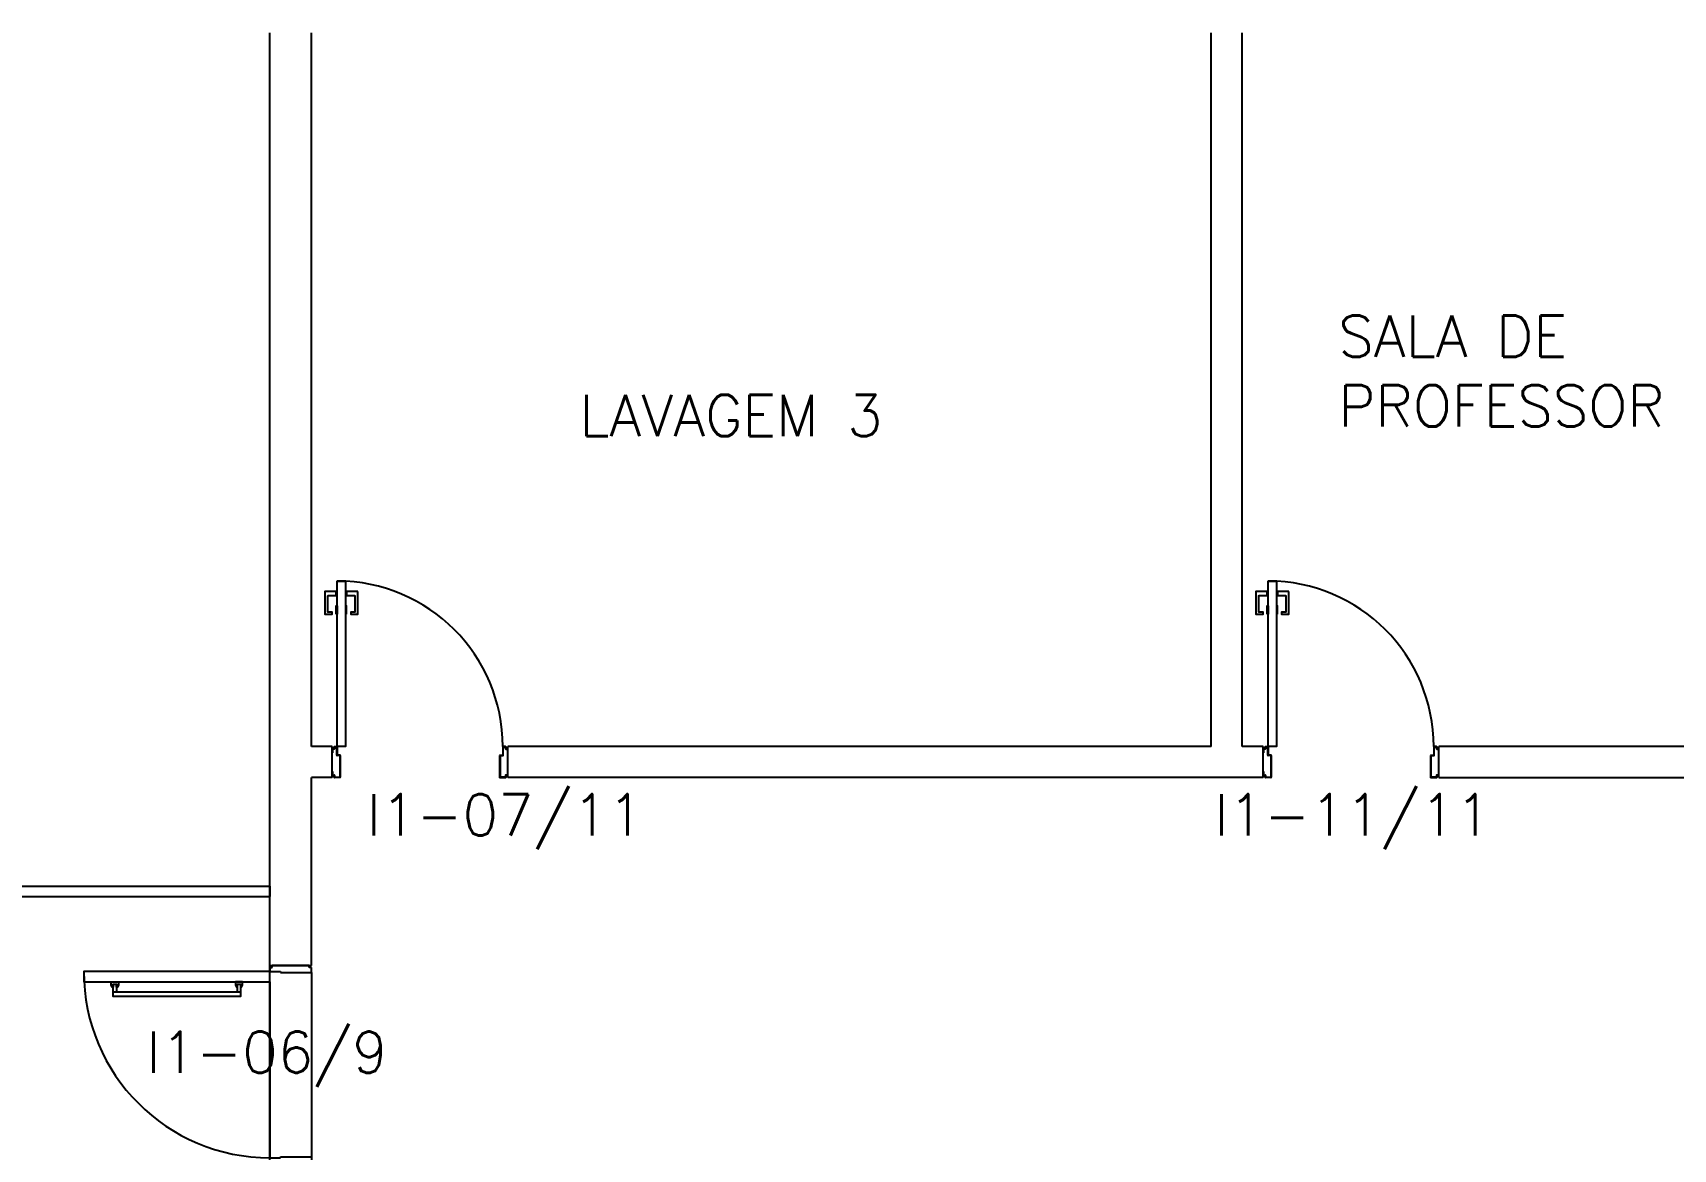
# Model space of a CAD drawing. Header units: millimetres. Extents: x 2801 to 3319, y 1187 to 1422.
# Drawn here: x 2935.18 to 2943.11, y 1352 to 1357.4 of the extents above; entities that cross this region are included whole.
import ezdxf

# ---------------------------------------------------------------- set-up
doc = ezdxf.new("R2010")
doc.units = ezdxf.units.MM
doc.linetypes.add('DASHDOT2', pattern=[0.5, 0.25, -0.125, 0, -0.125])
doc.linetypes.add('HIDDEN', pattern=[0.375, 0.25, -0.125])
for name, color, linetype in [('AR-ALV', 2, 'Continuous'), ('AR-DASH', 1, 'DASHDOT2'), ('AR-ESCADA', 2, 'Continuous'), ('AR-ESTC', 3, 'Continuous'), ('AR-PF-maçaneta', 1, 'Continuous'), ('AR-PF-mov', 1, 'Continuous'), ('AR-PF-pm1', 2, 'Continuous'), ('AR-PF-soleira', 1, 'Continuous'), ('AR-PISO', 1, 'Continuous'), ('AR-PORTA', 1, 'Continuous'), ('ENDEREÇO', 2, 'Continuous'), ('ES-GUARDACORPO', 1, 'Continuous'), ('ES-PILAR', 2, 'Continuous'), ('maçaneta', 1, 'Continuous'), ('mov', 1, 'Continuous'), ('PM-PERFIL U-C', 2, 'Continuous'), ('pm1', 2, 'Continuous'), ('PROJ2', 1, 'HIDDEN'), ('TEXTO', 2, 'Continuous')]:
    doc.layers.add(name, color=color, linetype=linetype)
doc.styles.add('UNB-100', font='simplex.shx', dxfattribs={"height": 0.2})
doc.styles.add('UNB1-100', font='simplex.shx', dxfattribs={"height": 0.2})

# ---------------------------------------------------------------- blocks, each defined once
blk = doc.blocks.new('ES-2P-2PAV-E')
blk.add_line((-2.75, -0.95), (-2.95, -0.95))
at = {"layer": 'AR-DASH'}
for p, q in [((-5.5781, -2.4448), (-6.5692, -1.8651)), ((-5.4619, -2.5705), (-5.5781, -2.3932)), ((-5.5781, -2.3932), (-5.5781, -2.4448)), ((-4.6489, -2.9059), (-5.4795, -2.491)), ((-5.4795, -2.491), (-5.4619, -2.5705))]:
    blk.add_line(p, q, dxfattribs=at)
at = {"layer": 'AR-ESTC'}
for points in [[(-4.55, -1.325), (-4.55, -1.295), (-4.55, -0.75), (-4.75, -0.75), (-4.75, -1.295), (-4.75, -1.325), (-4.75, -3.875), (-4.55, -3.875)], [(-2.75, -0.95), (-2.95, -0.95), (-2.95, -1.55), (-2.75, -1.55)]]:
    blk.add_lwpolyline(points, close=True, dxfattribs=at)
at = {"layer": 'AR-PISO'}
blk.add_line((0, -0.75), (0, 0.75), dxfattribs=at)
at = {"layer": 'AR-PISO', "color": 2}
for p, q in [((-4.8, -0.875), (-6.3, -0.875)), ((-4.8, -1.175), (-6.3, -1.175)), ((-4.8, -1.475), (-6.3, -1.475)), ((-4.8, -1.775), (-6.3, -1.775)), ((-4.8, -2.075), (-6.2103, -2.075)), ((-4.8, -2.375), (-5.6974, -2.375)), ((-4.8, -2.675), (-5.1112, -2.675))]:
    blk.add_line(p, q, dxfattribs=at)
at = {"layer": 'ES-GUARDACORPO', "color": 2}
for p, q in [((-6.35, 0.8), (0, 0.8)), ((-6.35, 0.8), (-6.35, -1.9933)), ((-6.3, 0.75), (0, 0.75)), ((-6.3, 0.75), (-6.3, -2.0225)), ((-4.8, -0.875), (-4.8, -0.75)), ((-4.75, -0.75), (0, -0.75)), ((-4.8, -2.8305), (-4.8, -0.875)), ((-4.55, -0.95), (0, -0.95))]:
    blk.add_line(p, q, dxfattribs=at)
at = {"layer": 'ES-GUARDACORPO'}
for p, q in [((0, 0.8), (0, 0.8)), ((0, 0.8), (0, 0.75)), ((-4.75, -0.75), (-4.55, -0.75)), ((0, -0.95), (0, -0.75)), ((-4.5, -3.875), (-4.5, -0.95))]:
    blk.add_line(p, q, dxfattribs=at)
at = {"layer": 'ES-GUARDACORPO', "color": 2}
blk.add_arc((-4.775, -0.75), 0.025, 0, 180, dxfattribs=at)
at = {"layer": 'ES-PILAR'}
for p, q in [((-2.75, -0.95), (-2.75, -1.55)), ((-2.75, -1.55), (-2.95, -1.55))]:
    blk.add_line(p, q, dxfattribs=at)
at = {"layer": 'PROJ2'}
for p, q in [((-3, -0.95), (-3, -5.525)), ((-2.95, -0.95), (-2.95, -5.575)), ((-4.5, -1.175), (-3, -1.175)), ((-4.5, -1.475), (-3, -1.475)), ((-4.5, -1.775), (-3, -1.775)), ((-6.35, -1.9933), (-6.35, -5.575)), ((-6.3, -2.0225), (-6.3, -5.525)), ((-4.5, -2.075), (-3, -2.075)), ((-5.6974, -2.375), (-6.3, -2.375)), ((-4.5, -2.375), (-3, -2.375)), ((-5.1112, -2.675), (-6.3, -2.675)), ((-4.5, -2.675), (-3, -2.675)), ((-4.8, -3.875), (-4.8, -2.8305)), ((-4.8, -2.975), (-6.3, -2.975)), ((-4.5, -2.975), (-3, -2.975)), ((-4.8, -3.275), (-6.3, -3.275)), ((-4.5, -3.275), (-3, -3.275)), ((-4.8, -3.575), (-6.3, -3.575)), ((-4.5, -3.575), (-3, -3.575)), ((-4.8, -3.875), (-6.3, -3.875)), ((-4.8, -3.875), (-4.8, -4)), ((-4.75, -3.875), (-4.75, -4)), ((-4.55, -3.875), (-4.55, -4)), ((-4.5, -3.875), (-3, -3.875)), ((-4.5, -3.875), (-4.5, -4)), ((-6.3, -5.525), (-3, -5.525)), ((-6.35, -5.575), (-2.95, -5.575))]:
    blk.add_line(p, q, dxfattribs=at)
for centre in [(-4.775, -4), (-4.525, -4)]:
    blk.add_arc(centre, 0.025, 180, 0, dxfattribs=at)
blk = doc.blocks.new('pcf-alv-01p-dir')
at = {"layer": 'AR-PF-maçaneta'}
blk.add_line((0.83, 0.3425), (0.83, 0.9575), dxfattribs=at)
for points in [[(0.83, 0.3575), (0.87, 0.3575), (0.87, 0.3425), (0.81, 0.3425), (0.81, 0.9575), (0.87, 0.9575), (0.87, 0.9425), (0.83, 0.9425)], [(0.87, 0.9575), (0.855, 0.9575), (0.855, 0.9625), (0.865, 0.9675), (0.88, 0.9675), (0.88, 0.9325), (0.865, 0.9325), (0.855, 0.9375), (0.855, 0.9425), (0.87, 0.9425)], [(0.87, 0.3425), (0.855, 0.3425), (0.855, 0.3375), (0.865, 0.3325), (0.88, 0.3325), (0.88, 0.3675), (0.865, 0.3675), (0.855, 0.3625), (0.855, 0.3575), (0.87, 0.3575)]]:
    blk.add_lwpolyline(points, dxfattribs=at)
at = {"layer": 'AR-PF-mov'}
blk.add_arc((0.93, 0.2), 0.9, 90, 180, dxfattribs=at)
at = {"layer": 'AR-PF-pm1'}
for p, q in [((0, 0.01), (0, 0.19)), ((0.01, 0.19), (0, 0.19)), ((0.01, 0.2), (0.03, 0.2)), ((0.01, 0.2), (0.01, 0.19)), ((0.03, 0.2), (0.03, 0.15)), ((0.95, 0.2), (0.93, 0.2)), ((0.93, 0.2), (0.93, 0.15)), ((0.95, 0.2), (0.95, 0.19)), ((0.95, 0.19), (0.96, 0.19)), ((0.96, 0.01), (0.96, 0.19)), ((0.03, 0.15), (0.035, 0.15)), ((0.035, 0.15), (0.035, 0)), ((0.93, 0.15), (0.925, 0.15)), ((0.925, 0.15), (0.925, 0)), ((0.01, 0.01), (0, 0.01)), ((0.01, 0), (0.01, 0.01)), ((0.035, 0), (0.01, 0)), ((0.925, 0), (0.95, 0)), ((0.95, 0), (0.95, 0.01)), ((0.95, 0.01), (0.96, 0.01))]:
    blk.add_line(p, q, dxfattribs=at)
blk.add_lwpolyline([(0.88, 1.1), (0.88, 0.2), (0.93, 0.2), (0.93, 1.1)], close=True, dxfattribs=at)
at = {"layer": 'AR-PF-soleira'}
for p, q in [((0.88, 0.2), (0.03, 0.2)), ((0.925, 0), (0.035, 0))]:
    blk.add_line(p, q, dxfattribs=at)
blk = doc.blocks.new('PM3')
at = {"layer": 'maçaneta'}
for points in [[(0.02, 0.825), (-0.035, 0.825), (-0.035, 0.715), (0, 0.715), (0, 0.725), (-0.02, 0.725), (-0.02, 0.8035, -0.414214), (-0.0185, 0.805), (0.02, 0.805)], [(0.125, 0.825), (0.07, 0.825), (0.07, 0.805), (0.1085, 0.805, -0.414214), (0.11, 0.8035), (0.11, 0.725), (0.09, 0.725), (0.09, 0.715), (0.125, 0.715)]]:
    blk.add_lwpolyline(points, format="xyb", close=True, dxfattribs=at)
for points in [[(0.02, 0.715), (0.02, 0.755), (0.025, 0.755), (0.025, 0.715)], [(0.07, 0.715), (0.07, 0.755), (0.065, 0.755), (0.065, 0.715)]]:
    blk.add_lwpolyline(points, close=True, dxfattribs=at)
at = {"layer": 'mov'}
blk.add_arc((0.025, 0.075), 0.8, 0, 90, dxfattribs=at)
at = {"layer": 'PM-PERFIL U-C'}
for p, q in [((0, 0.045), (0, 0.0635)), ((0.002, 0.045), (0, 0.045)), ((0.0015, 0.065), (0.01, 0.065)), ((0.002, 0.063), (0.002, 0.045)), ((0.0105, 0.063), (0.002, 0.063)), ((0.01, 0.065), (0.01, 0.0735)), ((0.0115, 0.075), (0.0235, 0.075)), ((0.012, 0.073), (0.012, 0.0645)), ((0.023, 0.073), (0.012, 0.073)), ((0.023, 0.0335), (0.023, 0.073)), ((0.038, 0.032), (0.0245, 0.032)), ((0.025, 0.0735), (0.025, 0.034)), ((0.0385, 0.034), (0.025, 0.034)), ((0.038, 0.032), (0.038, -0.073)), ((0.04, 0.0325), (0.04, -0.0735)), ((0.81, 0.0325), (0.81, -0.0735)), ((0.8115, 0.034), (0.825, 0.034)), ((0.812, 0.032), (0.8255, 0.032)), ((0.812, 0.032), (0.812, -0.073)), ((0.825, 0.0735), (0.825, 0.034)), ((0.8385, 0.075), (0.8265, 0.075)), ((0.827, 0.073), (0.838, 0.073)), ((0.827, 0.0335), (0.827, 0.073)), ((0.838, 0.073), (0.838, 0.0645)), ((0.8395, 0.063), (0.848, 0.063)), ((0.84, 0.065), (0.84, 0.0735)), ((0.8485, 0.065), (0.84, 0.065)), ((0.848, 0.063), (0.848, 0.045)), ((0.848, 0.045), (0.85, 0.045)), ((0.85, 0.045), (0.85, 0.0635)), ((0, -0.045), (0.002, -0.045)), ((0, -0.0635), (0, -0.045)), ((0.01, -0.065), (0.0015, -0.065)), ((0.002, -0.045), (0.002, -0.063)), ((0.002, -0.063), (0.0105, -0.063)), ((0.01, -0.0735), (0.01, -0.065)), ((0.0385, -0.075), (0.0115, -0.075)), ((0.012, -0.0645), (0.012, -0.073)), ((0.012, -0.073), (0.038, -0.073)), ((0.8115, -0.075), (0.8385, -0.075)), ((0.838, -0.073), (0.812, -0.073)), ((0.838, -0.0645), (0.838, -0.073)), ((0.848, -0.063), (0.8395, -0.063)), ((0.84, -0.0735), (0.84, -0.065)), ((0.84, -0.065), (0.8485, -0.065)), ((0.85, -0.045), (0.848, -0.045)), ((0.848, -0.045), (0.848, -0.063)), ((0.85, -0.0635), (0.85, -0.045))]:
    blk.add_line(p, q, dxfattribs=at)
for centre, start, end in [((0.0015, 0.0635), 90, 180), ((0.0115, 0.0735), 90, 180), ((0.0105, 0.0645), 270, 0), ((0.0245, 0.0335), 180, 270), ((0.0235, 0.0735), 360, 90), ((0.0385, 0.0325), 0, 90), ((0.8115, 0.0325), 90, 180), ((0.8265, 0.0735), 90, 180), ((0.8255, 0.0335), 270, 0), ((0.8395, 0.0645), 180, 270), ((0.8385, 0.0735), 0, 90), ((0.8485, 0.0635), 0, 90), ((0.0015, -0.0635), 180, 270), ((0.0115, -0.0735), 180, 270), ((0.0105, -0.0645), 0, 90), ((0.0385, -0.0735), 269.93864, 0), ((0.8115, -0.0735), 180, 270.06136), ((0.8395, -0.0645), 90, 180), ((0.8385, -0.0735), 270, 0), ((0.8485, -0.0635), 270, 0)]:
    blk.add_arc(centre, 0.0015, start, end, dxfattribs=at)
at = {"layer": 'pm1'}
blk.add_lwpolyline([(0.065, 0.875), (0.065, 0.075), (0.025, 0.075), (0.025, 0.875)], close=True, dxfattribs=at)

msp = doc.modelspace()

# ---------------------------------------------------------------- linework, layer by layer
at = {"layer": 'AR-ALV'}
for p, q in [((2936.3249, 1352.8923), (2936.3249, 1357.3998)), ((2936.5249, 1353.9498), (2936.5249, 1357.3998)), ((2940.8749, 1353.9498), (2940.8749, 1357.3998)), ((2941.0249, 1353.9498), (2941.0249, 1357.3998)), ((2940.8749, 1353.9498), (2940.8749, 1356.1998)), ((2936.6249, 1353.9498), (2936.5249, 1353.9498)), ((2936.6249, 1353.7998), (2936.6249, 1353.9498)), ((2937.4749, 1353.7998), (2937.4749, 1353.9498)), ((2940.8749, 1353.9498), (2937.4749, 1353.9498)), ((2941.1249, 1353.9498), (2941.0249, 1353.9498)), ((2941.1249, 1353.7998), (2941.1249, 1353.9498)), ((2941.9749, 1353.7998), (2941.9749, 1353.9498)), ((2943.8749, 1353.9498), (2941.9749, 1353.9498)), ((2936.5249, 1352.8923), (2936.5249, 1353.7998)), ((2936.6249, 1353.7998), (2936.5249, 1353.7998)), ((2941.1249, 1353.7998), (2937.4749, 1353.7998)), ((2941.9749, 1353.7998), (2944.1249, 1353.7998)), ((2936.3249, 1352.8923), (2936.5249, 1352.8923))]:
    msp.add_line(p, q, dxfattribs=at)

# ---------------------------------------------------------------- block references
at = {"layer": 'AR-ESCADA'}
msp.add_blockref('ES-2P-2PAV-E', (2936.3249, 1352.4748), dxfattribs=at)
at = {"layer": 'AR-PORTA'}
for p in [(2936.6249, 1353.8748), (2941.1249, 1353.8748)]:
    msp.add_blockref('PM3', p, dxfattribs=at)
at = {"layer": 'AR-PORTA', "rotation": 90}
msp.add_blockref('pcf-alv-01p-dir', (2936.5249, 1351.9323), dxfattribs=at)

# ---------------------------------------------------------------- texts
at = {"layer": 'ENDEREÇO', "style": 'UNB1-100'}
for s, p in [('I1-07/11', (2936.793, 1353.5205)), ('I1-11/11', (2940.8898, 1353.5205)), ('I1-06/9', (2935.7282, 1352.3724))]:
    msp.add_text(s, height=0.2, dxfattribs=at).set_placement(p)
at = {"layer": 'TEXTO', "style": 'UNB-100'}
for s, p in [('SALA DE', (2941.4889, 1355.8331)), ('PROFESSOR', (2941.4889, 1355.4967)), ('LAVAGEM 3', (2937.8201, 1355.4504))]:
    msp.add_text(s, height=0.2, dxfattribs=at).set_placement(p)

doc.saveas('drawing.dxf')
